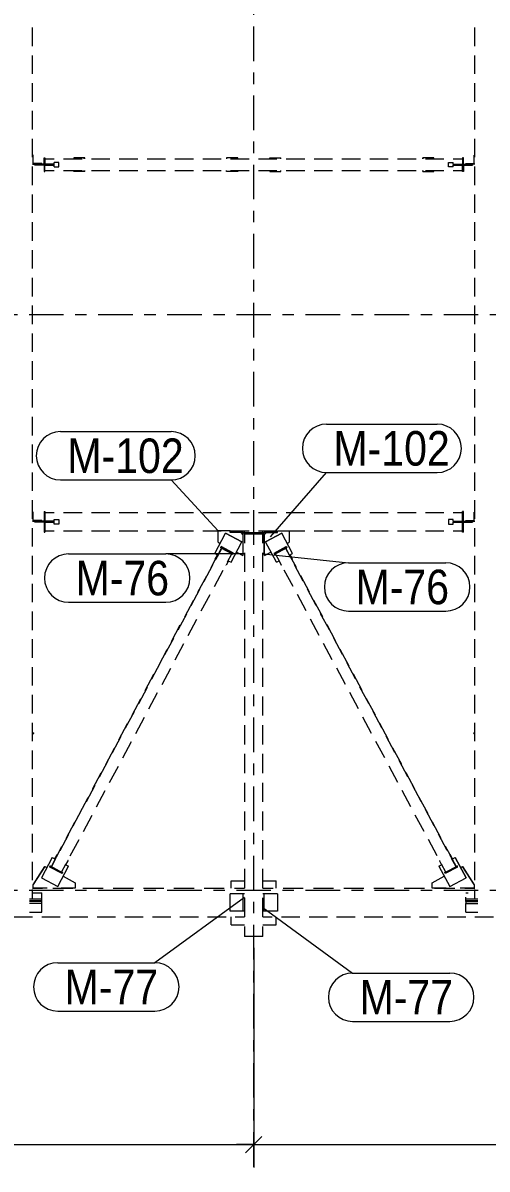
# Model space of a CAD drawing. Header units: millimetres. Extents: x -59 to 782, y -222 to 372.
# Drawn here: x 202 to 242.3, y -24.2 to 75.3 of the extents above; entities that cross this region are included whole.
import ezdxf

# ---------------------------------------------------------------- set-up
doc = ezdxf.new("R2010")
doc.units = ezdxf.units.MM
doc.linetypes.add('XKITLINE00', pattern=[0])
doc.linetypes.add('XKITLINE03', pattern=[6, 3, -1, 1, -1])
for name, color, linetype, lineweight in [('Part', 2, 'Continuous', 0), ('PartMark', 3, 'Continuous', 0), ('S-GRID', 1, 'Continuous', 0), ('Z-DIMENSIONS', 1, 'Continuous', 0)]:
    doc.layers.add(name, color=color, linetype=linetype, lineweight=lineweight)
doc.styles.add('GOST type A', font='ARIAL.TTF')

msp = doc.modelspace()

# ---------------------------------------------------------------- linework, layer by layer
at = {"layer": 'Part', "linetype": 'XKITLINE00', "lineweight": 0}
for p, q in [((202.8, 73.296), (202.8, 74.906)), ((241.2, 73.296), (241.2, 74.906)), ((202.8, 70.882), (202.8, 72.492)), ((241.2, 70.882), (241.2, 72.492)), ((202.8, 68.468), (202.8, 70.077)), ((241.2, 68.468), (241.2, 70.077)), ((202.8, 66.054), (202.8, 67.663)), ((241.2, 66.054), (241.2, 67.663)), ((202.8, 63.64), (202.8, 65.249)), ((241.2, 63.639), (241.2, 65.249)), ((202.87, 63.84), (202.8, 63.84)), ((202.87, 63.11), (202.87, 63.84)), ((241.13, 63.11), (241.13, 63.84)), ((241.13, 63.84), (241.2, 63.84)), ((202.8, 63.04), (203.6, 63.04)), ((202.8, 61.225), (202.8, 62.835)), ((203.6, 63.11), (202.87, 63.11)), ((204.68, 63.04), (203, 63.04)), ((203, 62.96), (203, 63.04)), ((204.68, 62.96), (203, 62.96)), ((203.6, 63.04), (203.6, 63.11)), ((203.8, 63.04), (203.8, 63.6)), ((203.8, 63.6), (203.88, 63.6)), ((203.8, 62.96), (203.8, 62.4)), ((203.88, 63.6), (203.88, 63.04)), ((203.88, 63.5), (204.685, 63.5)), ((203.88, 63.05), (204.68, 63.05)), ((203.88, 62.4), (203.88, 62.96)), ((203.88, 62.95), (204.68, 62.95)), ((205.08, 63.2), (204.68, 63.2)), ((204.68, 63.04), (204.68, 63.2)), ((204.68, 62.96), (204.68, 63.04)), ((204.68, 62.8), (204.68, 62.96)), ((204.68, 62.8), (205.08, 62.8)), ((205.08, 62.8), (205.08, 63.2)), ((205.491, 63.5), (207.101, 63.5)), ((207.331, 63.6), (206.372, 63.6)), ((206.372, 63.6), (206.372, 63.5)), ((207.279, 63.5), (207.279, 63.6)), ((207.331, 63.5), (207.331, 63.6)), ((207.907, 63.5), (209.517, 63.5)), ((210.323, 63.5), (211.933, 63.5)), ((212.739, 63.5), (214.349, 63.5)), ((215.155, 63.5), (216.765, 63.5)), ((217.571, 63.5), (219.181, 63.5)), ((220.608, 63.6), (219.649, 63.6)), ((219.649, 63.6), (219.649, 63.5)), ((219.987, 63.5), (221.597, 63.5)), ((220.556, 63.5), (220.556, 63.6)), ((220.608, 63.5), (220.608, 63.6)), ((222.403, 63.5), (224.013, 63.5)), ((223.392, 63.5), (223.392, 63.6)), ((223.392, 63.6), (224.351, 63.6)), ((223.444, 63.5), (223.444, 63.6)), ((224.351, 63.5), (224.351, 63.6)), ((224.819, 63.5), (226.429, 63.5)), ((227.235, 63.5), (228.845, 63.5)), ((229.651, 63.5), (231.261, 63.5)), ((232.067, 63.5), (233.677, 63.5)), ((234.483, 63.5), (236.093, 63.5)), ((237.628, 63.6), (236.669, 63.6)), ((236.669, 63.5), (236.669, 63.6)), ((236.721, 63.5), (236.721, 63.6)), ((236.899, 63.5), (238.509, 63.5)), ((237.628, 63.5), (237.628, 63.6)), ((238.92, 62.8), (238.92, 63.2)), ((238.92, 63.2), (239.32, 63.2)), ((239.32, 62.8), (238.92, 62.8)), ((239.315, 63.5), (240.12, 63.5)), ((239.32, 63.04), (239.32, 63.2)), ((239.32, 63.05), (240.107, 63.05)), ((239.32, 63.04), (239.32, 62.96)), ((239.32, 63.04), (241, 63.04)), ((239.32, 62.96), (241, 62.96)), ((239.32, 62.8), (239.32, 62.96)), ((240.101, 62.95), (240.12, 62.95)), ((240.2, 63.6), (240.12, 63.6)), ((240.12, 63.6), (240.12, 63.04)), ((240.12, 62.4), (240.12, 62.96)), ((240.2, 63.04), (240.2, 63.6)), ((240.2, 62.96), (240.2, 62.4)), ((240.4, 63.04), (240.4, 63.11)), ((240.4, 63.11), (241.13, 63.11)), ((241.2, 63.04), (240.4, 63.04)), ((241, 63.04), (241, 62.96)), ((241.2, 61.225), (241.2, 62.835)), ((203.8, 62.4), (203.88, 62.4)), ((203.88, 62.5), (204.685, 62.5)), ((205.491, 62.5), (207.101, 62.5)), ((206.372, 62.4), (206.372, 62.5)), ((207.331, 62.4), (206.372, 62.4)), ((207.279, 62.4), (207.279, 62.5)), ((207.331, 62.4), (207.331, 62.5)), ((207.907, 62.5), (209.517, 62.5)), ((210.323, 62.5), (211.933, 62.5)), ((212.739, 62.5), (214.349, 62.5)), ((215.155, 62.5), (216.765, 62.5)), ((217.571, 62.5), (219.181, 62.5)), ((219.649, 62.4), (219.649, 62.5)), ((220.608, 62.4), (219.649, 62.4)), ((219.987, 62.5), (221.597, 62.5)), ((220.556, 62.4), (220.556, 62.5)), ((220.608, 62.5), (220.608, 62.4)), ((222.403, 62.5), (224.013, 62.5)), ((223.392, 62.5), (223.392, 62.4)), ((223.392, 62.4), (224.351, 62.4)), ((223.444, 62.4), (223.444, 62.5)), ((224.351, 62.4), (224.351, 62.5)), ((224.819, 62.5), (226.429, 62.5)), ((227.235, 62.5), (228.845, 62.5)), ((229.651, 62.5), (231.261, 62.5)), ((232.067, 62.5), (233.677, 62.5)), ((234.483, 62.5), (236.093, 62.5)), ((236.669, 62.4), (236.669, 62.5)), ((236.669, 62.4), (237.628, 62.4)), ((236.721, 62.4), (236.721, 62.5)), ((236.899, 62.5), (238.509, 62.5)), ((237.628, 62.4), (237.628, 62.5)), ((239.315, 62.5), (240.12, 62.5)), ((240.2, 62.4), (240.12, 62.4)), ((202.8, 58.811), (202.8, 60.421)), ((241.2, 58.811), (241.2, 60.42)), ((202.8, 56.397), (202.8, 58.006)), ((241.2, 56.397), (241.2, 58.006)), ((202.8, 53.983), (202.8, 55.592)), ((241.2, 53.983), (241.2, 55.592)), ((202.8, 51.568), (202.8, 53.178)), ((241.2, 51.568), (241.2, 53.178)), ((202.8, 49.154), (202.8, 50.764)), ((241.2, 49.154), (241.2, 50.764)), ((202.8, 46.74), (202.8, 48.349)), ((241.2, 46.74), (241.2, 48.349)), ((202.8, 44.326), (202.8, 45.935)), ((241.2, 44.326), (241.2, 45.935)), ((202.8, 41.911), (202.8, 43.521)), ((241.2, 41.911), (241.2, 43.521)), ((202.8, 39.497), (202.8, 41.107)), ((241.2, 39.497), (241.2, 41.107)), ((202.8, 37.083), (202.8, 38.692)), ((241.2, 37.083), (241.2, 38.692)), ((202.8, 34.669), (202.8, 36.278)), ((241.2, 34.669), (241.2, 36.278)), ((202.8, 32.254), (202.8, 33.864)), ((241.2, 32.254), (241.2, 33.864)), ((202.87, 32.84), (202.8, 32.84)), ((202.87, 32.11), (202.87, 32.84)), ((203.8, 32.9), (203.8, 32.04)), ((203.8, 32.9), (203.88, 32.9)), ((203.88, 32.9), (203.88, 32.04)), ((240.2, 32.9), (240.12, 32.9)), ((240.12, 32.04), (240.12, 32.9)), ((240.2, 32.04), (240.2, 32.9)), ((241.13, 32.11), (241.13, 32.84)), ((241.13, 32.84), (241.2, 32.84)), ((202.8, 32.04), (203, 32.04)), ((203.6, 32.11), (202.87, 32.11)), ((204.68, 32.04), (203, 32.04)), ((203, 31.96), (203, 32.04)), ((204.68, 31.96), (203, 31.96)), ((203.6, 32.04), (203.6, 32.11)), ((203.8, 32.04), (203.88, 32.04)), ((203.8, 31.96), (203.8, 31.1)), ((203.8, 31.96), (203.88, 31.96)), ((203.88, 32.8), (204.685, 32.8)), ((203.88, 32.05), (204.667, 32.05)), ((203.88, 31.96), (203.88, 31.1)), ((203.88, 31.95), (204.68, 31.95)), ((204.68, 32.2), (205.08, 32.2)), ((204.68, 32.04), (204.68, 32.2)), ((204.68, 31.96), (204.68, 32.04)), ((204.68, 31.8), (204.68, 31.96)), ((205.08, 32.2), (205.08, 31.8)), ((205.491, 32.8), (207.101, 32.8)), ((207.907, 32.8), (209.517, 32.8)), ((210.323, 32.8), (211.933, 32.8)), ((212.739, 32.8), (214.349, 32.8)), ((215.155, 32.8), (216.765, 32.8)), ((217.571, 32.8), (219.181, 32.8)), ((219.987, 32.8), (221.597, 32.8)), ((222.403, 32.8), (224.013, 32.8)), ((224.819, 32.8), (226.429, 32.8)), ((227.235, 32.8), (228.845, 32.8)), ((229.651, 32.8), (231.261, 32.8)), ((232.067, 32.8), (233.677, 32.8)), ((234.483, 32.8), (236.093, 32.8)), ((236.899, 32.8), (238.509, 32.8)), ((239.32, 32.2), (238.92, 32.2)), ((238.92, 32.2), (238.92, 31.8)), ((239.315, 32.8), (240.12, 32.8)), ((239.32, 32.04), (239.32, 32.2)), ((239.32, 32.05), (240.12, 32.05)), ((239.32, 32.04), (239.32, 31.96)), ((239.32, 32.04), (241, 32.04)), ((239.32, 31.8), (239.32, 31.96)), ((239.32, 31.96), (241, 31.96)), ((239.32, 31.95), (240.107, 31.95)), ((240.2, 32.04), (240.12, 32.04)), ((240.2, 31.96), (240.12, 31.96)), ((240.12, 31.1), (240.12, 31.96)), ((240.2, 31.1), (240.2, 31.96)), ((240.4, 32.04), (240.4, 32.11)), ((240.4, 32.11), (241.13, 32.11)), ((241, 32.04), (241, 31.96)), ((241, 32.04), (241.2, 32.04)), ((202.8, 29.84), (202.8, 31.45)), ((203.8, 31.1), (203.88, 31.1)), ((203.88, 31.2), (204.685, 31.2)), ((205.08, 31.8), (204.68, 31.8)), ((205.491, 31.2), (207.101, 31.2)), ((207.907, 31.2), (209.517, 31.2)), ((210.323, 31.2), (211.933, 31.2)), ((212.739, 31.2), (214.349, 31.2)), ((215.155, 31.2), (216.765, 31.2)), ((217.571, 31.2), (219.181, 31.2)), ((218.621, 29.237), (219.563, 30.998)), ((218.621, 29.232), (219.563, 30.993)), ((218.915, 31.195), (218.915, 31.2)), ((219.95, 31.195), (218.915, 31.195)), ((218.915, 30.211), (218.915, 31.195)), ((219.563, 30.993), (219.563, 30.998)), ((219.563, 30.998), (220.974, 30.246)), ((220.974, 30.241), (219.563, 30.993)), ((219.95, 31.08), (219.95, 31.2)), ((219.95, 31.055), (219.95, 31.08)), ((221.08, 31.08), (219.95, 31.08)), ((220.9, 31.065), (219.95, 31.065)), ((220.9, 31.055), (219.95, 31.055)), ((219.987, 31.2), (221.597, 31.2)), ((220.9, 31.065), (220.9, 31.055)), ((221.06, 30.905), (220.9, 31.065)), ((221.06, 30.895), (220.9, 31.055)), ((221.06, 30.905), (221.06, 29.07)), ((221.08, 29.2), (221.08, 31.08)), ((221.2, 30.969), (221.2, 31.2)), ((221.2, 30.988), (221.24, 30.988)), ((221.2, 30.969), (221.2, 30.137)), ((222.76, 31.028), (221.24, 31.028)), ((221.24, 31.028), (221.24, 30.961)), ((221.24, 31.001), (222.76, 31.001)), ((221.24, 30.961), (222.76, 30.961)), ((222.8, 30.96), (221.293, 30.96)), ((222.403, 31.2), (224.013, 31.2)), ((222.76, 30.961), (222.76, 31.028)), ((222.76, 30.988), (222.8, 30.988)), ((222.8, 30.969), (222.8, 31.2)), ((222.8, 30.137), (222.8, 30.969)), ((222.92, 29.2), (222.92, 31.08)), ((222.92, 31.08), (224.05, 31.08)), ((222.94, 30.9), (223.1, 31.06)), ((222.94, 29.07), (222.94, 30.9)), ((223.026, 30.246), (224.437, 30.998)), ((224.437, 30.993), (223.026, 30.241)), ((223.1, 31.06), (224.05, 31.06)), ((224.05, 31.08), (224.05, 31.2)), ((224.05, 31.195), (225.085, 31.195)), ((224.05, 31.06), (224.05, 31.08)), ((225.379, 29.237), (224.437, 30.998)), ((224.437, 30.998), (224.437, 30.993)), ((225.379, 29.232), (224.437, 30.993)), ((224.819, 31.2), (226.429, 31.2)), ((225.085, 31.195), (225.085, 31.2)), ((225.085, 31.195), (225.085, 30.211)), ((227.235, 31.2), (228.845, 31.2)), ((229.651, 31.2), (231.261, 31.2)), ((232.067, 31.2), (233.677, 31.2)), ((234.483, 31.2), (236.093, 31.2)), ((236.899, 31.2), (238.509, 31.2)), ((238.92, 31.8), (239.32, 31.8)), ((239.315, 31.2), (240.12, 31.2)), ((240.2, 31.1), (240.12, 31.1)), ((241.2, 29.84), (241.2, 31.45)), ((218.915, 30.211), (219.092, 30.117)), ((220.033, 28.48), (220.974, 30.241)), ((220.974, 30.246), (220.974, 30.241)), ((223.026, 30.241), (223.026, 30.246)), ((223.967, 28.48), (223.026, 30.241)), ((224.908, 30.117), (225.085, 30.211)), ((202.8, 27.426), (202.8, 29.036)), ((218.621, 29.237), (218.621, 29.232)), ((218.621, 29.232), (218.886, 29.091)), ((218.844, 29.113), (218.662, 28.773)), ((218.662, 28.747), (218.851, 29.099)), ((218.886, 29.08), (218.698, 28.728)), ((218.843, 28.98), (219.222, 29.689)), ((218.851, 29.11), (218.851, 29.099)), ((218.851, 29.099), (218.886, 29.08)), ((218.886, 29.09), (219.21, 29.696)), ((218.886, 29.08), (218.886, 29.091)), ((219.133, 29.773), (219.171, 29.844)), ((219.171, 29.807), (219.133, 29.736)), ((219.133, 29.736), (219.133, 29.773)), ((219.133, 29.736), (220.198, 29.169)), ((220.236, 29.277), (219.171, 29.844)), ((219.171, 29.844), (219.171, 29.807)), ((219.171, 29.807), (220.236, 29.24)), ((219.725, 28.511), (220.104, 29.22)), ((220.198, 29.169), (220.236, 29.24)), ((220.236, 29.24), (220.236, 29.277)), ((220.506, 29.365), (221.06, 29.07)), ((221.2, 29.2), (221.08, 29.2)), ((221.2, 29.305), (221.2, 27.641)), ((222.8, 27.641), (222.8, 29.305)), ((222.8, 29.2), (222.92, 29.2)), ((222.94, 29.07), (223.494, 29.365)), ((223.764, 29.277), (224.829, 29.844)), ((223.764, 29.24), (224.829, 29.807)), ((223.764, 29.277), (223.764, 29.24)), ((223.764, 29.24), (223.802, 29.169)), ((223.802, 29.169), (224.867, 29.736)), ((224.275, 28.511), (223.896, 29.22)), ((225.157, 28.98), (224.778, 29.689)), ((225.114, 29.09), (224.79, 29.696)), ((224.829, 29.807), (224.829, 29.844)), ((224.829, 29.844), (224.867, 29.773)), ((224.867, 29.736), (224.829, 29.807)), ((224.867, 29.736), (224.867, 29.773)), ((225.114, 29.091), (225.379, 29.232)), ((225.114, 29.08), (225.149, 29.099)), ((225.114, 29.091), (225.114, 29.08)), ((225.114, 29.08), (225.302, 28.728)), ((225.149, 29.099), (225.149, 29.11)), ((225.338, 28.747), (225.149, 29.099)), ((225.156, 29.113), (225.338, 28.773)), ((225.379, 29.232), (225.379, 29.237)), ((241.2, 27.426), (241.2, 29.035)), ((217.706, 26.853), (218.464, 28.271)), ((218.297, 28.026), (218.678, 28.738)), ((218.662, 28.773), (218.662, 28.747)), ((218.662, 28.747), (218.698, 28.728)), ((219.588, 28.254), (219.615, 28.24)), ((219.803, 28.592), (219.615, 28.24)), ((219.776, 28.606), (219.803, 28.592)), ((219.781, 28.614), (220.033, 28.48)), ((219.803, 28.592), (219.803, 28.602)), ((223.967, 28.48), (224.219, 28.614)), ((224.197, 28.592), (224.224, 28.606)), ((224.197, 28.602), (224.197, 28.592)), ((224.197, 28.592), (224.385, 28.24)), ((224.385, 28.24), (224.412, 28.254)), ((225.302, 28.728), (225.338, 28.747)), ((225.703, 28.026), (225.322, 28.738)), ((225.338, 28.773), (225.338, 28.747)), ((226.294, 26.853), (225.536, 28.271)), ((217.154, 25.887), (217.916, 27.313)), ((218.588, 26.384), (219.346, 27.802)), ((225.412, 26.384), (224.654, 27.802)), ((226.846, 25.887), (226.084, 27.313)), ((202.8, 25.012), (202.8, 26.621)), ((216.569, 24.726), (217.327, 26.144)), ((221.2, 26.809), (221.2, 25.146)), ((222.8, 25.146), (222.8, 26.809)), ((227.431, 24.726), (226.673, 26.144)), ((241.2, 25.012), (241.2, 26.621)), ((216.011, 23.748), (216.773, 25.174)), ((217.451, 24.257), (218.209, 25.675)), ((226.549, 24.257), (225.791, 25.675)), ((227.989, 23.748), (227.227, 25.174)), ((202.8, 22.598), (202.8, 24.207)), ((215.432, 22.6), (216.19, 24.017)), ((221.2, 24.314), (221.2, 22.65)), ((222.8, 22.65), (222.8, 24.314)), ((228.568, 22.6), (227.81, 24.017)), ((241.2, 22.598), (241.2, 24.207)), ((214.867, 21.61), (215.63, 23.035)), ((216.314, 22.13), (217.072, 23.548)), ((227.686, 22.13), (226.928, 23.548)), ((229.133, 21.61), (228.37, 23.035)), ((202.8, 20.183), (202.8, 21.793)), ((214.294, 20.473), (215.053, 21.891)), ((215.177, 20.003), (215.935, 21.421)), ((221.2, 21.818), (221.2, 20.154)), ((222.8, 20.154), (222.8, 21.818)), ((228.823, 20.003), (228.065, 21.421)), ((229.706, 20.473), (228.947, 21.891)), ((241.2, 20.183), (241.2, 21.793)), ((213.724, 19.471), (214.486, 20.897)), ((230.276, 19.471), (229.514, 20.897)), ((202.8, 17.769), (202.8, 19.379)), ((213.157, 18.346), (213.915, 19.764)), ((214.04, 17.876), (214.798, 19.294)), ((221.2, 19.322), (221.2, 17.659)), ((222.8, 17.659), (222.8, 19.322)), ((229.96, 17.876), (229.202, 19.294)), ((230.843, 18.346), (230.085, 19.764)), ((241.2, 17.769), (241.2, 19.379)), ((212.581, 17.333), (213.343, 18.758)), ((231.419, 17.333), (230.657, 18.758)), ((202.8, 15.355), (202.8, 16.964)), ((212.02, 16.219), (212.778, 17.637)), ((212.902, 15.749), (213.661, 17.167)), ((231.098, 15.749), (230.339, 17.167)), ((231.98, 16.219), (231.222, 17.637)), ((241.2, 15.355), (241.2, 16.964)), ((211.437, 15.194), (212.2, 16.62)), ((221.2, 16.827), (221.2, 15.163)), ((222.8, 15.163), (222.8, 16.827)), ((232.563, 15.194), (231.8, 16.62)), ((210.883, 14.092), (211.641, 15.51)), ((211.765, 13.622), (212.523, 15.04)), ((232.235, 13.622), (231.477, 15.04)), ((233.117, 14.092), (232.359, 15.51)), ((202.8, 12.941), (202.8, 14.55)), ((210.294, 13.055), (211.056, 14.481)), ((221.2, 14.331), (221.2, 12.668)), ((222.8, 12.668), (222.8, 14.331)), ((233.706, 13.055), (232.944, 14.481)), ((241.2, 12.941), (241.2, 14.55)), ((202.8, 13.684), (202.9, 13.684)), ((202.8, 13.604), (202.9, 13.604)), ((202.9, 13.604), (202.9, 13.684)), ((209.746, 11.965), (210.504, 13.383)), ((234.254, 11.965), (233.496, 13.383)), ((241.1, 13.604), (241.1, 13.684)), ((241.1, 13.684), (241.2, 13.684)), ((241.1, 13.604), (241.2, 13.604)), ((202.8, 10.526), (202.8, 12.136)), ((209.151, 10.917), (209.913, 12.343)), ((210.628, 11.495), (211.386, 12.913)), ((233.372, 11.495), (232.614, 12.913)), ((234.849, 10.917), (234.087, 12.343)), ((241.2, 10.526), (241.2, 12.136)), ((208.609, 9.838), (209.367, 11.256)), ((221.2, 11.836), (221.2, 10.172)), ((222.8, 10.172), (222.8, 11.836)), ((235.391, 9.838), (234.633, 11.256)), ((208.007, 8.778), (208.77, 10.204)), ((209.491, 9.368), (210.249, 10.786)), ((234.509, 9.368), (233.751, 10.786)), ((235.993, 8.778), (235.23, 10.204)), ((202.8, 8.112), (202.8, 9.722)), ((207.472, 7.711), (208.23, 9.129)), ((221.2, 9.34), (221.2, 7.676)), ((222.8, 7.676), (222.8, 9.34)), ((236.528, 7.711), (235.77, 9.129)), ((241.2, 8.112), (241.2, 9.722)), ((206.864, 6.64), (207.626, 8.065)), ((208.354, 7.241), (209.112, 8.659)), ((235.646, 7.241), (234.888, 8.659)), ((237.136, 6.64), (236.374, 8.065)), ((202.8, 5.698), (202.8, 7.307)), ((206.335, 5.584), (207.093, 7.002)), ((237.665, 5.584), (236.907, 7.002)), ((241.2, 5.698), (241.2, 7.307)), ((207.217, 5.114), (207.975, 6.532)), ((221.2, 6.845), (221.2, 5.181)), ((222.8, 5.181), (222.8, 6.845)), ((236.783, 5.114), (236.025, 6.532)), ((205.721, 4.501), (206.483, 5.927)), ((238.279, 4.501), (237.517, 5.927)), ((202.8, 3.284), (202.8, 4.893)), ((205.198, 3.457), (205.956, 4.875)), ((206.08, 2.987), (206.838, 4.405)), ((221.2, 4.349), (221.2, 2.685)), ((222.8, 2.685), (222.8, 4.349)), ((237.92, 2.987), (237.162, 4.405)), ((238.802, 3.457), (238.044, 4.875)), ((241.2, 3.284), (241.2, 4.893)), ((204.743, 2.738), (204.931, 3.09)), ((204.931, 3.064), (204.743, 2.711)), ((204.778, 2.693), (204.967, 3.045)), ((204.967, 3.071), (204.931, 3.09)), ((204.931, 3.09), (204.931, 3.064)), ((204.967, 3.045), (204.931, 3.064)), ((204.958, 3.075), (205.34, 3.788)), ((204.967, 3.045), (204.967, 3.071)), ((239.042, 3.075), (238.66, 3.788)), ((239.033, 3.071), (239.069, 3.09)), ((239.033, 3.071), (239.033, 3.045)), ((239.069, 3.064), (239.033, 3.045)), ((239.033, 3.045), (239.222, 2.693)), ((239.257, 2.738), (239.069, 3.09)), ((239.069, 3.09), (239.069, 3.064)), ((239.257, 2.711), (239.069, 3.064)), ((202.8, 0.869), (202.8, 2.479)), ((203.866, 2.068), (202.864, 0.492)), ((202.864, 0.487), (203.866, 2.063)), ((204.514, 2.849), (203.572, 1.088)), ((204.514, 2.844), (203.572, 1.083)), ((203.866, 2.068), (204.045, 1.973)), ((203.866, 2.063), (203.866, 2.068)), ((203.866, 2.063), (204.043, 1.969)), ((204.31, 2.048), (204.348, 2.118)), ((204.31, 2.011), (204.348, 2.081)), ((204.31, 2.011), (204.31, 2.048)), ((205.376, 1.444), (204.31, 2.011)), ((204.348, 2.081), (204.348, 2.118)), ((204.348, 2.118), (204.44, 2.069)), ((205.413, 1.514), (204.348, 2.081)), ((204.439, 2.039), (204.818, 2.748)), ((204.439, 2.069), (204.774, 2.695)), ((204.439, 2.069), (204.439, 2.039)), ((204.439, 2.039), (205.322, 1.569)), ((204.514, 2.849), (204.743, 2.727)), ((204.514, 2.844), (204.514, 2.849)), ((204.514, 2.844), (204.743, 2.722)), ((204.743, 2.711), (204.743, 2.738)), ((204.743, 2.711), (204.778, 2.693)), ((204.984, 0.332), (205.925, 2.093)), ((205.322, 1.569), (205.701, 2.278)), ((205.669, 2.219), (205.696, 2.204)), ((205.696, 2.204), (205.884, 2.556)), ((205.7, 2.212), (205.925, 2.093)), ((205.702, 2.216), (205.925, 2.098)), ((205.884, 2.556), (205.857, 2.571)), ((205.884, 2.583), (205.868, 2.591)), ((205.884, 2.556), (205.884, 2.583)), ((205.925, 2.093), (205.925, 2.098)), ((238.075, 2.098), (238.298, 2.216)), ((238.075, 2.093), (238.3, 2.212)), ((238.075, 2.098), (238.075, 2.093)), ((238.075, 2.093), (239.016, 0.332)), ((238.116, 2.583), (238.132, 2.591)), ((238.116, 2.583), (238.116, 2.556)), ((238.116, 2.556), (238.143, 2.571)), ((238.116, 2.556), (238.304, 2.204)), ((238.678, 1.569), (238.299, 2.278)), ((238.304, 2.204), (238.331, 2.219)), ((239.652, 2.081), (238.587, 1.514)), ((239.69, 2.011), (238.624, 1.444)), ((239.561, 2.039), (238.678, 1.569)), ((239.561, 2.039), (239.182, 2.748)), ((239.257, 2.711), (239.222, 2.693)), ((239.226, 2.695), (239.561, 2.069)), ((239.257, 2.727), (239.486, 2.849)), ((239.257, 2.722), (239.486, 2.844)), ((239.257, 2.738), (239.257, 2.711)), ((239.486, 2.844), (239.486, 2.849)), ((239.486, 2.849), (240.428, 1.088)), ((240.428, 1.083), (239.486, 2.844)), ((239.56, 2.069), (239.652, 2.118)), ((239.561, 2.069), (239.561, 2.039)), ((239.69, 2.048), (239.652, 2.118)), ((239.652, 2.118), (239.652, 2.081)), ((239.69, 2.011), (239.652, 2.081)), ((239.69, 2.011), (239.69, 2.048)), ((239.955, 1.973), (240.134, 2.068)), ((239.957, 1.969), (240.134, 2.063)), ((241.136, 0.492), (240.134, 2.068)), ((240.134, 2.068), (240.134, 2.063)), ((240.134, 2.063), (241.136, 0.487)), ((241.2, 0.869), (241.2, 2.479)), ((203.572, 1.083), (203.572, 1.088)), ((203.572, 1.083), (204.984, 0.332)), ((205.334, 1.593), (205.413, 1.551)), ((205.376, 1.444), (205.413, 1.514)), ((205.413, 1.551), (205.413, 1.514)), ((205.457, 1.216), (206.513, 0.654)), ((205.459, 1.22), (206.513, 0.659)), ((221.2, 1.853), (221.2, 0.19)), ((222.8, 0.19), (222.8, 1.853)), ((237.487, 0.659), (238.541, 1.22)), ((237.487, 0.654), (238.543, 1.216)), ((238.587, 1.551), (238.666, 1.593)), ((238.587, 1.514), (238.587, 1.551)), ((238.624, 1.444), (238.587, 1.514)), ((239.016, 0.332), (240.428, 1.083)), ((240.428, 1.083), (240.428, 1.088)), ((202.8, 0.19), (203.676, 0.19)), ((202.8, -0.74), (202.8, 0.065)), ((202.864, 0.492), (202.864, 0.487)), ((202.864, 0.19), (202.864, 0.487)), ((204.08, 0.19), (202.864, 0.19)), ((204.552, 0.19), (206.305, 0.19)), ((206.513, 0.19), (205.297, 0.19)), ((206.513, 0.654), (206.513, 0.659)), ((206.513, 0.654), (206.513, 0.19)), ((207.181, 0.19), (208.933, 0.19)), ((209.809, 0.19), (211.562, 0.19)), ((212.438, 0.19), (214.19, 0.19)), ((215.067, 0.19), (216.819, 0.19)), ((217.695, 0.19), (219.448, 0.19)), ((220.05, 0.19), (220.05, 0.81)), ((220.05, 0.81), (221.2, 0.81)), ((220.324, 0.19), (221.2, 0.19)), ((222.8, 0.81), (223.95, 0.81)), ((222.8, 0.19), (223.676, 0.19)), ((223.95, 0.19), (223.95, 0.81)), ((224.552, 0.19), (226.305, 0.19)), ((227.181, 0.19), (228.933, 0.19)), ((229.81, 0.19), (231.562, 0.19)), ((232.438, 0.19), (234.19, 0.19)), ((235.067, 0.19), (236.819, 0.19)), ((237.487, 0.654), (237.487, 0.659)), ((237.487, 0.19), (237.487, 0.654)), ((238.703, 0.19), (237.487, 0.19)), ((237.695, 0.19), (239.448, 0.19)), ((241.136, 0.19), (239.92, 0.19)), ((240.324, 0.19), (241.2, 0.19)), ((241.136, 0.487), (241.136, 0.492)), ((241.136, 0.487), (241.136, 0.19)), ((241.2, -0.74), (241.2, 0.065)), ((202.533, -0.74), (203.6, -0.74)), ((202.533, -0.9), (203.6, -0.9)), ((203.6, -0.98), (202.533, -0.98)), ((202.8, -0.21), (203.6, -0.21)), ((203.6, -0.74), (203.6, -0.21)), ((203.6, -0.9), (203.6, -0.74)), ((203.6, -0.98), (203.6, -0.9)), ((203.6, -1.14), (203.6, -0.98)), ((219.95, -1.81), (219.95, -0.31)), ((221.08, -0.31), (219.95, -0.31)), ((221.08, -1.81), (221.08, -0.31)), ((221.2, -0.31), (221.08, -0.31)), ((221.2, -0.642), (221.2, -2.306)), ((224.05, -0.31), (222.8, -0.31)), ((222.8, -2.306), (222.8, -0.642)), ((222.92, -1.81), (222.92, -0.31)), ((224.05, -0.31), (224.05, -1.81)), ((240.4, -0.21), (240.608, -0.21)), ((240.4, -0.74), (240.4, -0.601)), ((240.4, -0.9), (240.4, -0.74)), ((240.4, -0.74), (241.467, -0.74)), ((240.4, -0.9), (241.467, -0.9)), ((240.4, -0.98), (240.4, -0.9)), ((240.4, -0.98), (241.467, -0.98)), ((240.4, -0.98), (240.4, -1.14)), ((203.6, -1.14), (202.533, -1.14)), ((202.533, -1.91), (203.6, -1.91)), ((203.6, -1.91), (203.6, -1.14)), ((221.08, -1.81), (219.95, -1.81)), ((221.2, -1.81), (221.08, -1.81)), ((224.05, -1.81), (222.8, -1.81)), ((240.4, -1.91), (240.4, -1.14)), ((240.4, -1.14), (241.467, -1.14)), ((240.4, -1.91), (241.467, -1.91)), ((201.2, -2.31), (202.8, -2.31)), ((203.6, -2.31), (205.2, -2.31)), ((206, -2.31), (207.6, -2.31)), ((208.4, -2.31), (210, -2.31)), ((210.8, -2.31), (212.4, -2.31)), ((213.2, -2.31), (214.8, -2.31)), ((215.6, -2.31), (217.2, -2.31)), ((218, -2.31), (219.6, -2.31)), ((220.05, -2.99), (220.05, -2.31)), ((220.4, -2.31), (221.2, -2.31)), ((222.8, -2.31), (223.6, -2.31)), ((223.95, -2.99), (223.95, -2.31)), ((224.4, -2.31), (226, -2.31)), ((226.8, -2.31), (228.4, -2.31)), ((229.2, -2.31), (230.8, -2.31)), ((231.6, -2.31), (233.2, -2.31)), ((234, -2.31), (235.6, -2.31)), ((236.4, -2.31), (238, -2.31)), ((238.8, -2.31), (240.4, -2.31)), ((241.2, -2.31), (242.8, -2.31)), ((220.05, -2.99), (221.2, -2.99)), ((221.2, -3.138), (221.2, -3.97)), ((221.2, -3.97), (222.8, -3.97)), ((221.238, -4.009), (221.238, -3.97)), ((222.758, -4.009), (222.758, -3.97)), ((222.76, -3.982), (222.76, -3.97)), ((222.8, -2.99), (223.95, -2.99)), ((222.8, -3.97), (222.8, -3.138)), ((222.758, -4.009), (221.238, -4.009)), ((222.76, -3.982), (222.758, -4.009))]:
    msp.add_line(p, q, dxfattribs=at)
at = {"layer": 'PartMark', "linetype": 'XKITLINE00', "lineweight": 0}
for p, q in [((205.226, 39.827), (214.829, 39.827)), ((228.322, 40.471), (237.926, 40.471)), ((223.445, 30.699), (228.322, 36.271)), ((228.322, 36.271), (237.926, 36.271)), ((205.226, 35.627), (214.829, 35.627)), ((218.92, 31.195), (214.829, 35.627)), ((205.935, 29.205), (214.366, 29.205)), ((221.138, 29.205), (214.366, 29.205)), ((222.862, 29.205), (230.238, 28.436)), ((230.238, 28.436), (238.669, 28.436)), ((205.935, 25.005), (214.366, 25.005)), ((230.238, 24.236), (238.669, 24.236)), ((221.195, -0.613), (213.417, -6.291)), ((222.805, -1.507), (230.583, -7.185)), ((204.986, -6.291), (213.417, -6.291)), ((230.583, -7.185), (239.013, -7.185)), ((204.986, -10.491), (213.417, -10.491)), ((230.583, -11.385), (239.013, -11.385))]:
    msp.add_line(p, q, dxfattribs=at)
for centre, start, end in [((205.226, 37.727), 90, 270), ((214.829, 37.727), 270, 90), ((228.322, 38.371), 90, 270), ((237.926, 38.371), 270, 90), ((205.935, 27.105), 90, 270), ((214.366, 27.105), 270, 90), ((230.238, 26.336), 90, 270), ((238.669, 26.336), 270, 90), ((204.986, -8.391), 90, 270), ((213.417, -8.391), 270, 90), ((230.583, -9.285), 90, 270), ((239.013, -9.285), 270, 90)]:
    msp.add_arc(centre, 2.1, start, end, dxfattribs=at)
at = {"layer": 'S-GRID', "linetype": 'XKITLINE03', "lineweight": 0}
for p, q in [((222, -30), (222, 341.066)), ((-25.505, 50), (766.195, 50)), ((-25.505, 0), (766.195, 0))]:
    msp.add_line(p, q, dxfattribs=at)
at = {"layer": 'Z-DIMENSIONS', "linetype": 'XKITLINE00', "lineweight": 0}
for p, q in [((222, -5), (222, -24.083)), ((222, -5), (222, -24.083)), ((222.707, -21.376), (221.293, -22.79)), ((222.707, -21.376), (221.293, -22.79)), ((162, -22.083), (222, -22.083)), ((222, -22.083), (220.5, -22.083)), ((222, -22.083), (223.5, -22.083)), ((222, -22.083), (282, -22.083))]:
    msp.add_line(p, q, dxfattribs=at)
at = {"layer": 'Z-DIMENSIONS'}
msp.add_point((222, -22.083), dxfattribs=at)
msp.add_point((222, -22.083), dxfattribs=at)

# ---------------------------------------------------------------- texts
at = {"layer": 'PartMark', "style": 'GOST type A', "width": 0.85}
for s, p in [('М-102', (228.922, 36.871)), ('М-102', (205.826, 36.227)), ('М-76', (206.535, 25.605)), ('М-76', (230.838, 24.836)), ('М-77', (205.586, -9.891)), ('М-77', (231.183, -10.785))]:
    msp.add_text(s, height=3, dxfattribs=at).set_placement(p)

doc.saveas('drawing.dxf')
